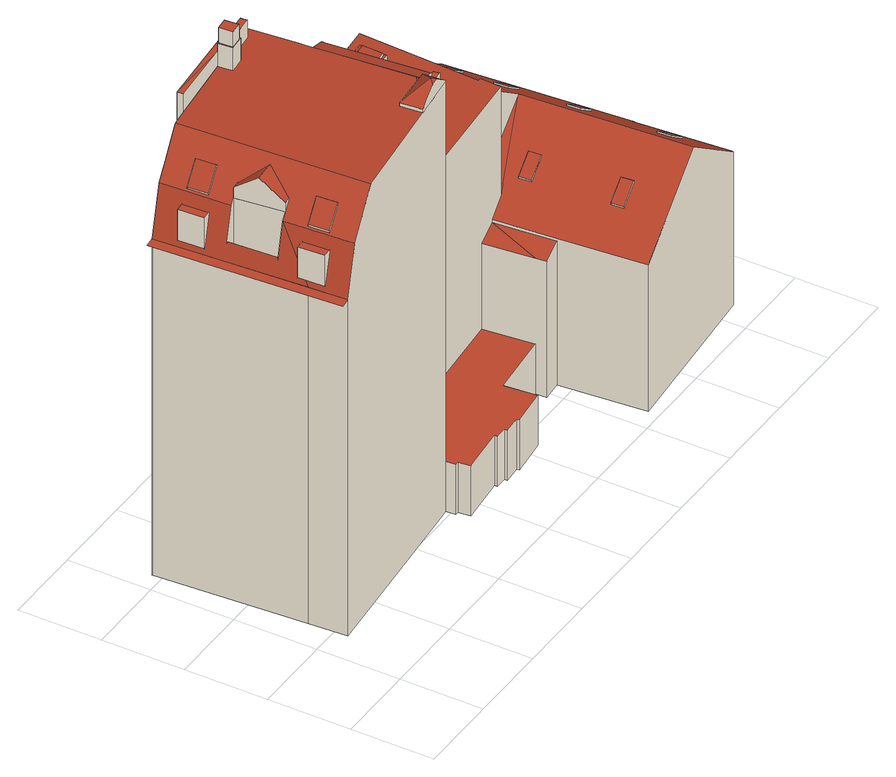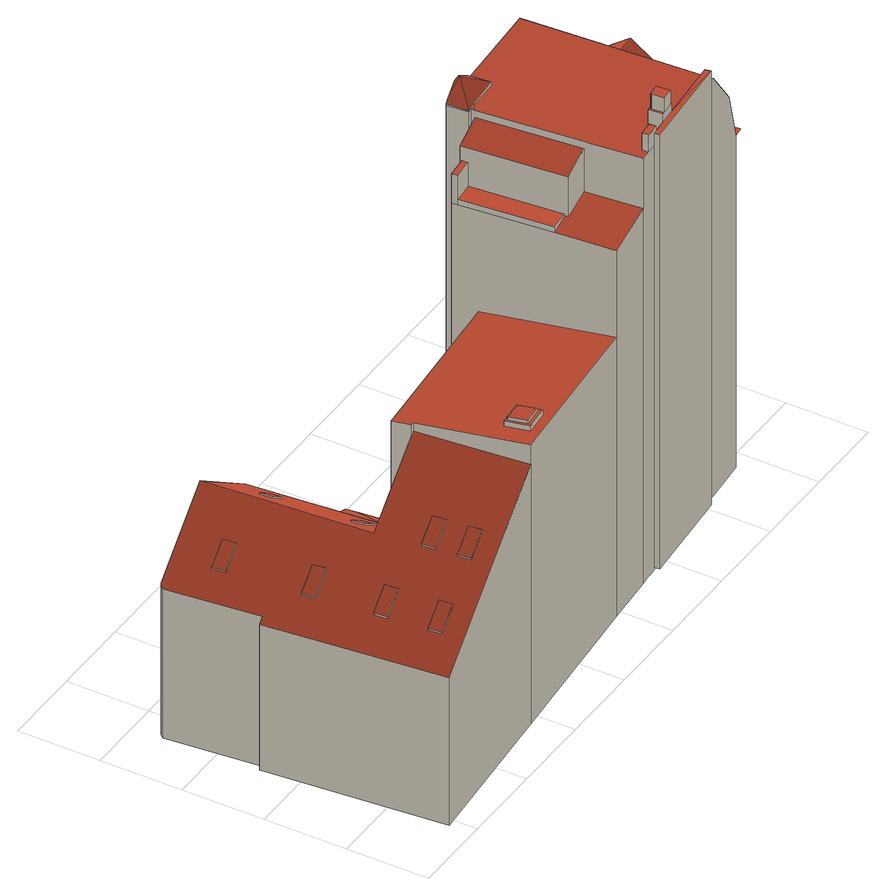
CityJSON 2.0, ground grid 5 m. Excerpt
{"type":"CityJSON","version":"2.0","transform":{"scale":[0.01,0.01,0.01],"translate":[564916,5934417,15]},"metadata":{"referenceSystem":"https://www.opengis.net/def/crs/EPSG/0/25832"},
"CityObjects":{
"building1":{"type":"Building","attributes":{"Grundfläche 2D":"462.038403","Grundhöhe NN":"15.771"},"children":["building1-1","building1-2","building1-3","building1-4","building1-5","building1-6","building1-7","building1-8","building1-9","building1-10","building1-11","building1-12","building1-13","building1-14","building1-15","building1-16","building1-17","building1-18","building1-19","building1-20","building1-21","building1-22","building1-23"],"geometry":[{"type":"MultiSurface","lod":"3","boundaries":[[[0,1,2,3,4,5]],[[6,7,8,9,10,11]],[[9,12,10]],[[13,14,15,16,17,18,9,8,19,20,21]],[[22,23,24,25,26]],[[27,28,29,30,31,32,33,34,35,36]],[[30,23,22,34,37,38,31]],[[34,22,26,35]],[[27,36,39,40,41,42,43,44,45,46,47,48,49,50,51,52,53,54,55,56,57,58,59,60,61,62]],[[63,43,42,64]],[[42,41,64]],[[63,64,65,66,67,68,69,43]],[[68,70,71,69]],[[57,59,58]],[[72,73,74,75,76,77,78,79,80,81]],[[82,83,84,85,86,87,88]],[[89,90,91,92,93,94,95,96,97,98,99,100,101,102,103,104,105,106,107,108,109,110]],[[111,112,113]],[[114,115,112,111]],[[9,18,12]],[[97,116,117,98]],[[99,98,117,118]],[[100,99,118,119]],[[101,100,119,120]],[[102,101,120,121]],[[103,102,121,122]],[[104,103,122,123]],[[105,104,123,124]],[[106,105,124,125]],[[107,106,125,126]],[[108,107,126,127]],[[109,108,127,128]],[[129,130,3,2]],[[76,131,132,133,134,75,74,0,5,4,3,130]],[[74,73,1,0]],[[135,114,111,113,110,109,128]],[[115,114,135,136]],[[23,30,29,28,27,62,61,60,59,57,56,55,54,53,52,51,50,49,48,47,81,137,138,139,140,141,142,143,144,145,146,147,148,149,150,151]],[[22,23,151,152]],[[26,22,152,153]],[[154,155,156,157,158,116,97,70,68,67,66,65,64,41,40,39,36,35,26,153,159]],[[70,97,96,71]],[[71,96,95,69]],[[129,2,1,73,72,81,47,46,45,44,43,69,95,94]],[[80,86,160,137,81]],[[129,94,93,130]],[[130,93,92,76]],[[76,92,91,77]],[[87,86,80,79,78,77,91,90,89]],[[161,7,6,11,112,115,136]],[[19,8,7,161,162]],[[20,19,162,163]],[[21,20,163,164]],[[13,21,164,165]],[[14,13,165,166]],[[167,16,15,14,166,168]],[[86,85,84,16,167,169,160]],[[113,112,11,10,88,87,89,110]],[[82,88,10,12,18]],[[82,18,17,83]],[[83,17,16,84]],[[161,136,135,128,127,126,125,124,123,122,121,120,119,118,117,116,158,157,156,155,154,159,153,152,151,150,149,148,147,146,145,144,143,142,141,140,139,138,137,160,169,167,168,166,165,164,163,162]]],"semantics":{"surfaces":[{"type":"RoofSurface"},{"type":"WallSurface"},{"type":"GroundSurface"}],"values":[0,0,0,0,0,0,0,0,0,0,0,0,0,0,0,0,0,0,0,1,1,1,1,1,1,1,1,1,1,1,1,1,1,1,1,1,1,1,1,1,1,1,1,1,1,1,1,1,1,1,1,1,1,1,1,1,1,1,1,1,1,2]}}]},
"building1-1":{"type":"BuildingInstallation","parents":["building1"],"geometry":[{"type":"MultiSurface","lod":"3","boundaries":[[[134,133,170,171]],[[79,171,170,78]],[[79,75,134,171]]],"semantics":{"surfaces":[{"type":"RoofSurface"},{"type":"WallSurface"}],"values":[0,1,1]}}]},
"building1-2":{"type":"BuildingInstallation","parents":["building1"],"geometry":[{"type":"MultiSurface","lod":"3","boundaries":[[[172,173,174,175,176,177]],[[178,179,180,177,176,175]],[[180,181,172,177]],[[181,182,174,173,172]],[[182,178,175,174]]],"semantics":{"surfaces":[{"type":"RoofSurface"},{"type":"WallSurface"}],"values":[0,1,1,1,1]}}]},
"building1-3":{"type":"BuildingInstallation","parents":["building1"],"geometry":[{"type":"MultiSurface","lod":"3","boundaries":[[[183,184,185,186]],[[187,188,183,186]],[[188,189,184,183]],[[186,185,190,187]],[[185,184,189,190]]],"semantics":{"surfaces":[{"type":"RoofSurface"},{"type":"WallSurface"}],"values":[0,1,1,1,1]}}]},
"building1-4":{"type":"BuildingInstallation","parents":["building1"],"geometry":[{"type":"MultiSurface","lod":"3","boundaries":[[[191,192,193,194,195]],[[196,197,192,191]],[[198,199,200,195,194,193]],[[196,191,195,200,201]],[[197,198,193,192]]],"semantics":{"surfaces":[{"type":"RoofSurface"},{"type":"WallSurface"}],"values":[0,1,1,1,1]}}]},
"building1-5":{"type":"BuildingInstallation","parents":["building1"],"geometry":[{"type":"MultiSurface","lod":"3","boundaries":[[[202,203,204,205]],[[202,205,206,207]],[[207,208,203,202]],[[205,204,209,206]],[[204,203,208,209]]],"semantics":{"surfaces":[{"type":"RoofSurface"},{"type":"WallSurface"}],"values":[0,1,1,1,1]}}]},
"building1-6":{"type":"BuildingInstallation","parents":["building1"],"geometry":[{"type":"MultiSurface","lod":"3","boundaries":[[[210,211,212,213]],[[212,211,214,215]],[[213,212,215,216]],[[210,213,216,217]],[[211,210,217,214]]],"semantics":{"surfaces":[{"type":"RoofSurface"},{"type":"WallSurface"}],"values":[0,1,1,1,1]}}]},
"building1-7":{"type":"BuildingInstallation","parents":["building1"],"geometry":[{"type":"MultiSurface","lod":"3","boundaries":[[[218,219,220,221]],[[220,219,222,223]],[[219,218,224,222]],[[221,220,223,225]],[[218,221,225,224]]],"semantics":{"surfaces":[{"type":"RoofSurface"},{"type":"WallSurface"}],"values":[0,1,1,1,1]}}]},
"building1-8":{"type":"BuildingInstallation","parents":["building1"],"geometry":[{"type":"MultiSurface","lod":"3","boundaries":[[[226,227,228,229]],[[227,226,230,231]],[[229,228,232,233]],[[228,227,231,232]],[[226,229,233,230]]],"semantics":{"surfaces":[{"type":"RoofSurface"},{"type":"WallSurface"}],"values":[0,1,1,1,1]}}]},
"building1-9":{"type":"BuildingInstallation","parents":["building1"],"geometry":[{"type":"MultiSurface","lod":"3","boundaries":[[[234,235,236,237]],[[238,239,235,234]],[[236,235,239,240]],[[240,241,237,236]],[[234,237,241,238]]],"semantics":{"surfaces":[{"type":"RoofSurface"},{"type":"WallSurface"}],"values":[0,1,1,1,1]}}]},
"building1-10":{"type":"BuildingInstallation","parents":["building1"],"geometry":[{"type":"MultiSurface","lod":"3","boundaries":[[[242,243,244,245]],[[243,242,246,247]],[[245,244,248,249]],[[242,245,249,246]],[[244,243,247,248]]],"semantics":{"surfaces":[{"type":"RoofSurface"},{"type":"WallSurface"}],"values":[0,1,1,1,1]}}]},
"building1-11":{"type":"BuildingInstallation","parents":["building1"],"geometry":[{"type":"MultiSurface","lod":"3","boundaries":[[[250,251,252,253],[248,247,246,249]],[[253,252,254,255]],[[255,256,250,253]],[[251,250,256,257]],[[252,251,257,254]]],"semantics":{"surfaces":[{"type":"RoofSurface"},{"type":"WallSurface"}],"values":[0,1,1,1,1]}}]},
"building1-12":{"type":"BuildingInstallation","parents":["building1"],"geometry":[{"type":"MultiSurface","lod":"3","boundaries":[[[258,259,260,261]],[[262,263,258,261]],[[259,258,263,264]],[[261,260,265,262]],[[264,265,260,259]]],"semantics":{"surfaces":[{"type":"RoofSurface"},{"type":"WallSurface"}],"values":[0,1,1,1,1]}}]},
"building1-13":{"type":"BuildingInstallation","parents":["building1"],"geometry":[{"type":"MultiSurface","lod":"3","boundaries":[[[266,267,268,269,270,271]],[[269,268,267,272,273,274]],[[274,275,270,269]],[[266,271,270,275,276,277]],[[277,272,267,266]]],"semantics":{"surfaces":[{"type":"RoofSurface"},{"type":"WallSurface"}],"values":[0,1,1,1,1]}}]},
"building1-14":{"type":"BuildingInstallation","parents":["building1"],"geometry":[{"type":"MultiSurface","lod":"3","boundaries":[[[278,279,280,281]],[[31,38,279,278,32]],[[38,37,280,279]],[[33,281,280,37,34]],[[33,32,278,281]]],"semantics":{"surfaces":[{"type":"RoofSurface"},{"type":"WallSurface"}],"values":[0,1,1,1,1]}}]},
"building1-15":{"type":"BuildingInstallation","parents":["building1"],"geometry":[{"type":"MultiSurface","lod":"3","boundaries":[[[282,283,284,285,286,287,288,289,290,291,292,293,294,295,296,297,298,299,300]],[[301,288,287,302,60]],[[301,303,58,290,289,288]],[[58,304,291,290]],[[292,291,304,305]],[[293,292,305,306,307,308,54,309,296,295,294]],[[309,310,311,312,313,302,287,286,285,298,297,296]]],"semantics":{"surfaces":[{"type":"RoofSurface"},{"type":"WallSurface"}],"values":[0,1,1,1,1,1,1]}}]},
"building1-16":{"type":"BuildingInstallation","parents":["building1"],"geometry":[{"type":"MultiSurface","lod":"3","boundaries":[[[314,315,316,317]],[[315,318,319,316]],[[314,32,33,318,315]],[[319,318,33]],[[32,314,317]]],"semantics":{"surfaces":[{"type":"RoofSurface"},{"type":"WallSurface"}],"values":[0,0,1,1,1]}}]},
"building1-17":{"type":"BuildingInstallation","parents":["building1"],"geometry":[{"type":"MultiSurface","lod":"3","boundaries":[[[320,321,322,323,324,325,326]],[[322,321,285,284]],[[323,322,284,283]],[[324,323,283,282]],[[325,324,282,300]],[[326,325,300,299]],[[320,326,299,298]],[[298,285,321,320]]],"semantics":{"surfaces":[{"type":"RoofSurface"},{"type":"WallSurface"}],"values":[0,1,1,1,1,1,1,1]}}]},
"building1-18":{"type":"BuildingInstallation","parents":["building1"],"geometry":[{"type":"MultiSurface","lod":"3","boundaries":[[[327,328,329,330]],[[331,332,333,334,335,336,337,328,327]],[[328,337,338,339,340,341,342,343]],[[344,328,343]],[[329,328,344]],[[342,341,340,41,64,65,66,67,68,70,330,329,344,343]],[[70,71,327,330]],[[71,69,345,346,63,334,333,332,331,327]],[[334,63,42]],[[347,337,336,335,334,42,348,349]],[[350,351,41,340,339,338,337,347]]],"semantics":{"surfaces":[{"type":"RoofSurface"},{"type":"WallSurface"}],"values":[0,0,0,0,0,1,1,1,1,1,1]}}]},
"building1-19":{"type":"BuildingInstallation","parents":["building1"],"geometry":[{"type":"MultiSurface","lod":"3","boundaries":[[[352,353,354,355]],[[356,354,353]],[[352,355,357]],[[357,356,353,352]]],"semantics":{"surfaces":[{"type":"RoofSurface"},{"type":"WallSurface"}],"values":[0,1,1,1]}}]},
"building1-20":{"type":"BuildingInstallation","parents":["building1"],"geometry":[{"type":"MultiSurface","lod":"3","boundaries":[[[311,310,309,358,359,360,361,362,363,302,312]],[[363,364,302]],[[302,313,312]],[[365,366,363,362]],[[61,60,302,364]],[[359,358,309,54,53,52]],[[365,362,361,50,367]],[[368,61,364,363,366]]],"semantics":{"surfaces":[{"type":"RoofSurface"},{"type":"WallSurface"}],"values":[0,0,0,1,1,1,1,1]}}]},
"building1-21":{"type":"BuildingInstallation","parents":["building1"],"geometry":[{"type":"MultiSurface","lod":"3","boundaries":[[[369,370,371,372]],[[371,370,373]],[[374,369,372]],[[374,373,370,369]]],"semantics":{"surfaces":[{"type":"RoofSurface"},{"type":"WallSurface"}],"values":[0,1,1,1]}}]},
"building1-22":{"type":"BuildingInstallation","parents":["building1"],"geometry":[{"type":"MultiSurface","lod":"3","boundaries":[[[375,376,377,378,379,380,381,382,383]],[[384,385,380,379,378,359,52]],[[380,385,386,381]],[[48,375,383,382,381,386,387,388]],[[49,50,361,360,359,378,377,376,375,48]]],"semantics":{"surfaces":[{"type":"RoofSurface"},{"type":"WallSurface"}],"values":[0,1,1,1,1]}}]},
"building1-23":{"type":"BuildingInstallation","parents":["building1"],"geometry":[{"type":"MultiSurface","lod":"3","boundaries":[[[389,132,131,390]],[[76,77,390,131]],[[78,170,389,390,77]],[[170,133,132,389]]],"semantics":{"surfaces":[{"type":"RoofSurface"},{"type":"WallSurface"}],"values":[0,1,1,1]}}]}
},
"vertices":[
[1447,1332,2756],[1260,1314,2816],[1318,688,2816],[1505,705,2756],[1504,717,2756],[1449,1310,2756],[2586,593,1027],[2631,70,1027],[3175,117,1421],[3100,1129,1421],[2664,975,1106],[2554,965,1027],[2654,1095,1102],[3646,758,1032],[3551,1858,1042],[3532,1856,1056],[2576,1773,1777],[2635,1093,1771],[2654,1095,1757],[3642,157,1069],[3662,180,1052],[3609,755,1060],[171,657,2254],[118,1561,2254],[54,1555,2254],[121,417,2254],[185,423,2254],[392,1585,2816],[388,1584,2812],[268,1574,2652],[200,1568,2561],[225,1147,2561],[248,1149,2593],[271,852,2600],[242,850,2561],[267,431,2561],[459,449,2816],[189,846,2362],[171,1143,2362],[1030,502,2846],[1060,505,2848],[1085,507,2849],[1282,660,2859],[1318,688,2861],[1260,1314,2861],[1256,1358,2861],[1232,1617,2861],[1228,1657,2861],[1163,1651,2858],[1145,1650,2857],[1102,1646,2855],[1085,1645,2854],[1074,1643,2853],[1053,1642,2852],[989,1636,2848],[978,1635,2848],[974,1635,2848],[902,1629,2844],[992,1548,2848],[899,1628,2844],[892,1628,2843],[489,1593,2822],[400,1585,2817],[1282,660,2860],[1088,507,2849],[1129,511,2851],[1203,518,2855],[1253,523,2858],[1329,530,2861],[1320,663,2861],[1358,533,2861],[1346,666,2861],[1232,1617,2535],[1260,1314,2535],[1447,1332,2497],[1449,1310,2497],[1504,717,2497],[1629,729,2472],[1626,766,2472],[1576,1322,2472],[1543,1684,2471],[1228,1657,2535],[2654,1095,1825],[2635,1093,1825],[2576,1773,1905],[1560,1686,1905],[1543,1684,1905],[1615,884,1811],[2664,975,1811],[1615,884,401],[1626,766,401],[1629,729,401],[1504,717,401],[1505,705,401],[1318,688,401],[1320,663,401],[1346,666,401],[1358,533,401],[1364,473,401],[1384,475,401],[1391,401,401],[1680,429,401],[1681,414,401],[1748,412,401],[1751,393,401],[1856,404,401],[1858,387,401],[2091,412,401],[2071,608,401],[2461,649,401],[2429,954,401],[2461,649,956],[2554,965,1008],[2429,954,956],[2468,583,956],[2586,593,1008],[1358,533,77],[1364,473,77],[1384,475,77],[1391,401,77],[1680,429,77],[1681,414,77],[1748,412,77],[1751,393,77],[1856,404,77],[1858,387,77],[2091,412,77],[2071,608,77],[2461,649,77],[1318,688,2535],[1505,705,2497],[1504,717,2666],[1501,754,2666],[1501,754,2509],[1449,1310,2509],[2468,583,77],[2586,593,77],[1228,1657,77],[1163,1651,77],[1145,1650,77],[1085,1645,77],[1074,1643,77],[1053,1642,77],[978,1635,77],[974,1635,77],[902,1629,77],[899,1628,77],[892,1628,77],[400,1585,77],[392,1585,77],[388,1584,77],[118,1561,77],[171,657,77],[185,423,77],[1060,505,77],[1085,507,77],[1088,507,77],[1253,523,77],[1329,530,77],[1030,502,77],[1543,1684,77],[2631,70,77],[3642,157,77],[3662,180,77],[3609,755,77],[3646,758,77],[3551,1858,77],[2576,1773,77],[3532,1856,77],[1560,1686,77],
[1626,766,2509],[1576,1322,2509],
[2815,326,1185],[2906,334,1251],[2935,337,1272],[2928,412,1271],[2821,403,1194],[2809,401,1185],[2928,412,1261],[2821,403,1184],[2809,401,1175],[2815,326,1175],[2935,337,1262],
[3504,383,1169],[3497,465,1170],[3367,454,1268],[3374,372,1268],[3374,372,1258],[3504,383,1159],[3497,465,1160],[3367,454,1258],
[2883,940,1267],[2763,929,1182],[2770,854,1182],[2842,860,1234],[2889,864,1267],[2883,940,1257],[2763,929,1172],[2770,854,1172],[2842,860,1223],[2889,864,1257],[2885,906,1257],
[3459,903,1174],[3453,985,1175],[3322,973,1273],[3329,892,1272],[3329,892,1262],[3459,903,1164],[3453,985,1165],[3322,973,1263],
[3056,1611,1437],[3049,1692,1437],[2918,1681,1536],[2925,1600,1535],[3049,1692,1427],[2918,1681,1526],[2925,1600,1525],[3056,1611,1427],
[3396,1634,1180],[3389,1715,1181],[3259,1704,1280],[3266,1623,1279],[3389,1715,1171],[3259,1704,1270],[3396,1634,1170],[3266,1623,1269],
[3424,1319,1178],[3417,1400,1178],[3286,1389,1277],[3293,1308,1276],[3424,1319,1168],[3417,1400,1168],[3286,1389,1267],[3293,1308,1266],
[3074,1403,1435],[3067,1485,1436],[2936,1474,1534],[2943,1392,1533],[3074,1403,1425],[3067,1485,1426],[2936,1474,1524],[2943,1392,1523],
[2461,1564,1931],[2450,1681,1946],[2333,1670,1946],[2344,1553,1931],[2461,1564,1914],[2450,1681,1928],[2333,1670,1928],[2344,1553,1914],
[2465,1704,1931],[2313,1692,1931],[2326,1538,1912],[2478,1551,1912],[2326,1538,1880],[2478,1551,1880],[2465,1704,1898],[2313,1692,1898],
[267,583,2583],[360,588,2706],[352,713,2706],[259,707,2583],[259,707,2573],[267,583,2573],[360,588,2696],[352,713,2696],
[318,1291,2706],[311,1415,2706],[295,1414,2685],[218,1410,2583],[225,1285,2583],[316,1291,2703],[311,1415,2696],[295,1414,2675],[218,1410,2573],[225,1285,2573],[316,1291,2693],[318,1291,2696],
[248,1149,2239],[171,1143,2239],[189,846,2239],[271,852,2239],
[982,1553,2989],[981,1553,2989],[909,1546,2989],[902,1629,2989],[899,1628,2989],[892,1628,2989],[900,1540,2989],[987,1547,2989],[992,1548,2989],[993,1548,2989],[996,1548,2989],[991,1617,2989],[990,1619,2989],[990,1624,2989],[989,1636,2989],[978,1635,2989],[974,1635,2989],[981,1559,2989],[981,1557,2989],[900,1540,2843],[892,1628,2940],[987,1547,2848],[993,1548,2848],[996,1548,2848],[991,1617,2848],[990,1619,2848],[990,1624,2848],[989,1636,2940],[978,1635,2940],[974,1635,2940],[902,1629,2940],[899,1628,2940],
[248,1149,2659],[259,1004,2771],[392,1014,2771],[298,1153,2659],[271,852,2659],[316,856,2659],
[974,1635,3086],[902,1629,3086],[909,1546,3086],[981,1553,3086],[982,1553,3086],[981,1557,3086],[981,1559,3086],
[1346,666,2869],[1227,542,2969],[1329,530,2892],[1358,533,2869],[1320,663,2869],[1300,661,2869],[1289,660,2869],[1282,660,2869],[1278,659,2869],[1274,659,2869],[1072,640,2869],[1082,536,2869],[1084,521,2869],[1085,507,2869],[1088,507,2871],[1129,511,2900],[1203,518,2951],[1253,523,2951],[1300,661,2860],[1289,660,2860],[1072,640,2849],[1278,659,2859],[1274,659,2859],[1082,536,2849],[1084,521,2849],
[135,1420,2486],[144,1262,2486],[197,1265,2486],[188,1424,2486],[144,1262,2287],[135,1420,2287],
[1053,1642,2940],[1074,1643,2940],[1085,1645,2940],[1102,1646,2940],[1098,1682,2940],[485,1629,2940],[489,1593,2940],[1098,1682,96],[485,1629,96],[1102,1646,96],[489,1593,96],
[176,721,2486],[185,562,2486],[239,565,2486],[229,724,2486],[185,562,2287],[176,721,2287],
[1163,1651,2970],[1145,1650,2970],[1085,1645,2970],[1074,1643,2970],[1077,1607,2970],[1078,1604,2970],[1166,1611,2970],[1164,1632,2970],[1163,1643,2970],[1077,1607,2853],[1078,1604,2853],[1166,1611,2858],[1164,1632,2858],[1163,1643,2858],
[1626,766,2666],[1629,729,2666]
]}
